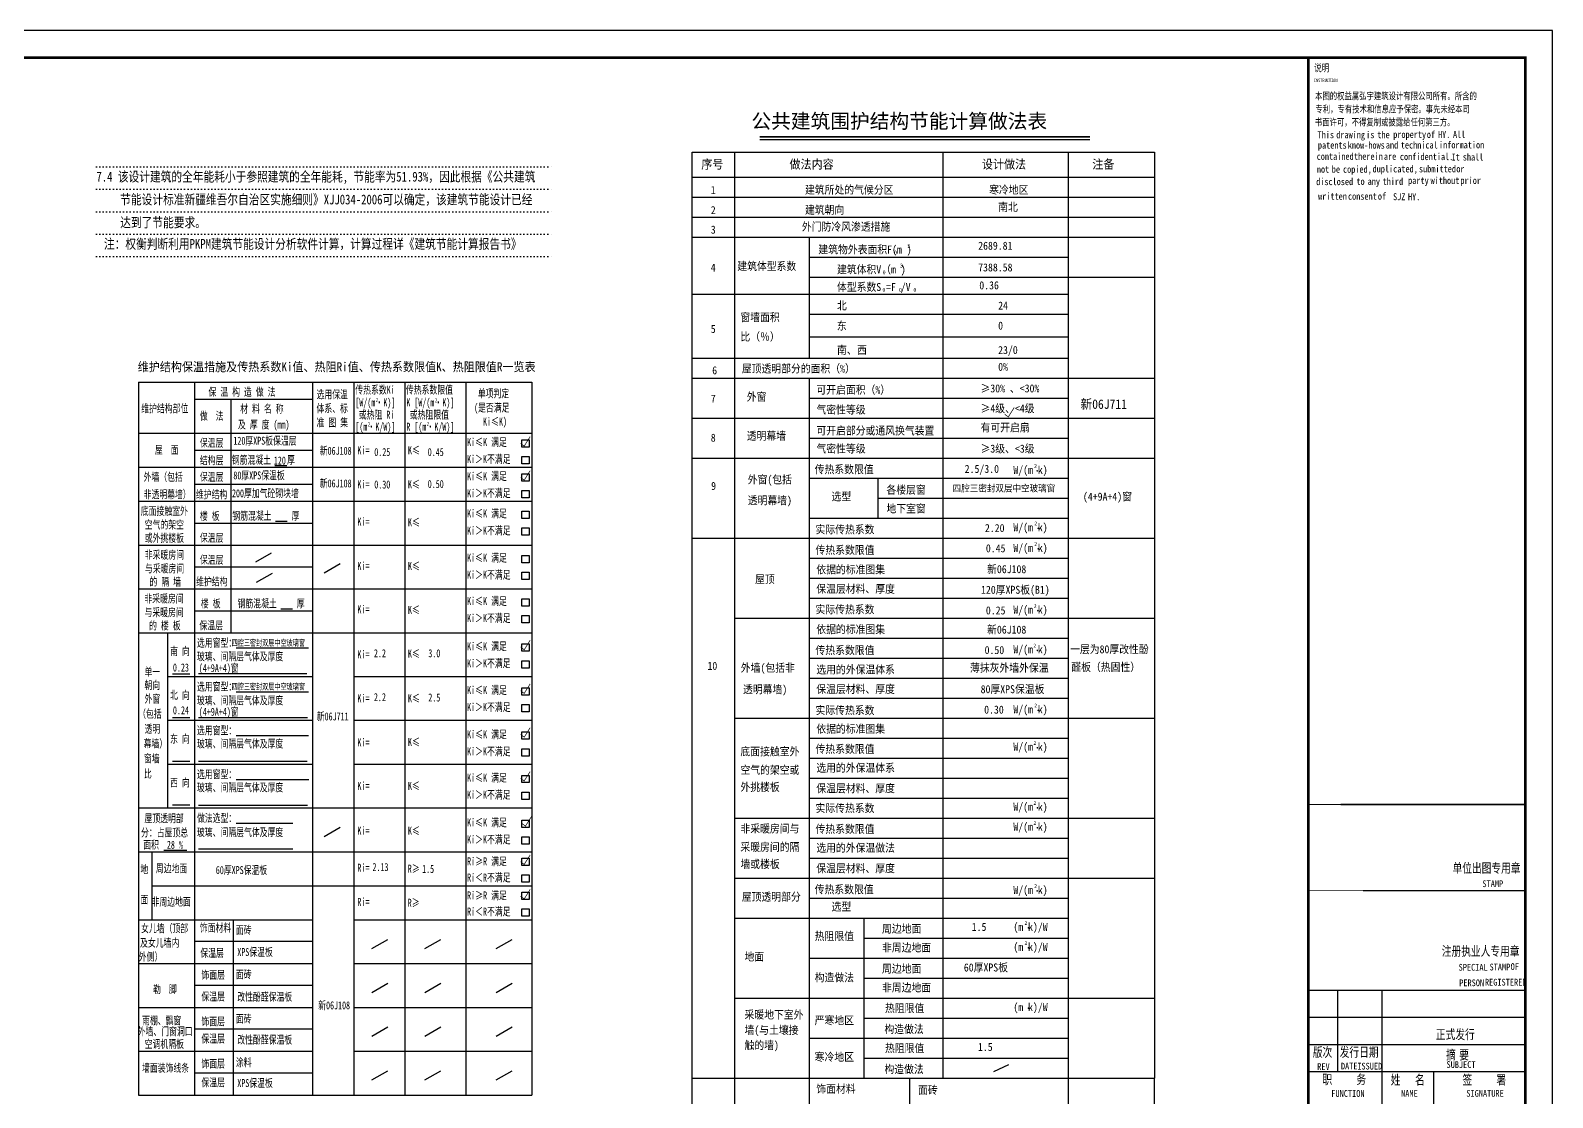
# Model space of a CAD drawing. Extents: x 28773 to 175644, y 7355 to 486294.
# Drawn here: x 98530 to 154644, y 274731 to 314091 of the extents above; entities that cross this region are included whole.
import ezdxf

# ---------------------------------------------------------------- set-up
doc = ezdxf.new("R2010")
doc.units = 0
doc.header["$LTSCALE"] = 1000
doc.header["$MEASUREMENT"] = 0
doc.linetypes.add('DOT2', pattern=[0.125, 0, -0.125])
for name, color, linetype in [('1', 7, 'Continuous'), ('PUB_TEXT', 7, 'Continuous'), ('PUB_TITLE', 7, 'Continuous'), ('TK', 126, 'Continuous'), ('TWT_TITLE', 7, 'Continuous'), ('WINDOW', 4, 'Continuous')]:
    doc.layers.add(name, color=color, linetype=linetype)
doc.styles.add('-宋体', font='', dxfattribs={"width": 0.8})
doc.styles.add('FSZ', font='')
doc.styles.add('STYLE3', font='', dxfattribs={"width": 0.7})
doc.styles.get('-宋体').set_extended_font_data('SimSun')
doc.styles.get('FSZ').set_extended_font_data('SimSun')
doc.styles.get('STYLE3').set_extended_font_data('SimSun')

msp = doc.modelspace()

# ---------------------------------------------------------------- linework, layer by layer
for p, q in [((145644, 255690), (145644, 313090)), ((153644, 285540), (146844, 285540)), ((146844, 285540), (153644, 285540)), ((153620, 282362), (147668, 282362)), ((145644, 278691), (153644, 278691)), ((146725, 275691), (146725, 278691)), ((148344, 278691), (148344, 266691)), ((145644, 277691), (153644, 277691)), ((145644, 276691), (153644, 276691)), ((145644, 275691), (153644, 275691)), ((150249, 275691), (150249, 266661))]:
    msp.add_line(p, q)
at = {"ltscale": 1000}
for p, q in [((125418, 310062), (137588, 310062)), ((122930, 290880), (122930, 309597)), ((122930, 309597), (139967, 309597)), ((124500, 301268), (124500, 309597)), ((132182, 297292), (132182, 309597)), ((136784, 309597), (136784, 297292)), ((136784, 309597), (136784, 297292)), ((139967, 309597), (139967, 297292)), ((122930, 308675), (139967, 308675)), ((122930, 307937), (139967, 307937)), ((122930, 307200), (139967, 307200)), ((122930, 306462), (139967, 306462)), ((127249, 302006), (127249, 306462)), ((127249, 305724), (136784, 305724)), ((127249, 304986), (139967, 304986)), ((122930, 304363), (136784, 304363)), ((127249, 303625), (136784, 303625)), ((127249, 302792), (136784, 302792)), ((122930, 302006), (136784, 302006)), ((122930, 301268), (139967, 301268)), ((124500, 290880), (124500, 301268)), ((127249, 290880), (127249, 301268)), ((127249, 300531), (136784, 300531)), ((122930, 299793), (139967, 299793)), ((127249, 299055), (136784, 299055)), ((122930, 298317), (139967, 298317)), ((127249, 297580), (136784, 297580)), ((129782, 296104), (129782, 297580)), ((122930, 290880), (122930, 297292)), ((132182, 290880), (132182, 297292)), ((136784, 297292), (136784, 290880)), ((136784, 297292), (136784, 290880)), ((139967, 297292), (139967, 290880)), ((129782, 296842), (136784, 296842)), ((127249, 296104), (136784, 296104)), ((122930, 295366), (139967, 295366)), ((127249, 294629), (136784, 294629)), ((127249, 293891), (136784, 293891)), ((127249, 293153), (136784, 293153)), ((124500, 292415), (139967, 292415)), ((127249, 291678), (136784, 291678)), ((122930, 285038), (122930, 290880)), ((122930, 275447), (122930, 290880)), ((124500, 275447), (124500, 290880)), ((127249, 290940), (136784, 290940)), ((127249, 275447), (127249, 290880)), ((132182, 275447), (132182, 290880)), ((136784, 290880), (136784, 285038)), ((136784, 290880), (136784, 275447)), ((139967, 290880), (139967, 275447)), ((127249, 290202), (136784, 290202)), ((127249, 289464), (136784, 289464)), ((124500, 288727), (139967, 288727)), ((127249, 287989), (136784, 287989)), ((127249, 287251), (136784, 287251)), ((127249, 286513), (136784, 286513)), ((127249, 285775), (136784, 285775)), ((124500, 285038), (139967, 285038)), ((127249, 284300), (136784, 284300)), ((127249, 283562), (136784, 283562)), ((124500, 282824), (139967, 282824)), ((127249, 282087), (136784, 282087)), ((124500, 281349), (136784, 281349)), ((129264, 275447), (129264, 281349)), ((129264, 280611), (136784, 280611)), ((127249, 279873), (136784, 279873)), ((129264, 279136), (136784, 279136)), ((124500, 278398), (139967, 278398)), ((129264, 277660), (136784, 277660)), ((127249, 276922), (136784, 276922)), ((129264, 276185), (136784, 276185)), ((134052, 275699, 2582), (134601, 275955, 2582)), ((122930, 275447), (139967, 275447)), ((122930, 275447, -28728), (139967, 275447, -28728)), ((122930, 275447, 2582), (139967, 275447, 2582)), ((122930, 275447, 2582), (139967, 275447, 2582)), ((122930, 275447), (139967, 275447)), ((122930, 275447), (139967, 275447)), ((122930, 275447), (139967, 275447)), ((122930, 275447), (139967, 275447)), ((122930, 275447), (139967, 275447)), ((122930, 275447, -28728), (139967, 275447, -28728)), ((122930, 275447, 2582), (139967, 275447, 2582)), ((122930, 275447, 2582), (139967, 275447, 2582)), ((122930, 275447), (139967, 275447)), ((122930, 275447), (139967, 275447)), ((122930, 275447), (139967, 275447)), ((122930, 275447), (139967, 275447)), ((122930, 275447, 2582), (139967, 275447, 2582)), ((122930, 275447), (139967, 275447)), ((122930, 275447, -28728), (139967, 275447, -28728)), ((122930, 275447, 2582), (139967, 275447, 2582)), ((122930, 275447, 2582), (139967, 275447, 2582)), ((122930, 275447), (139967, 275447)), ((122930, 275447), (139967, 275447)), ((122930, 275447), (139967, 275447)), ((122930, 275447), (139967, 275447)), ((122930, 265856, 1180), (122930, 275447, 2582)), ((122930, 275447), (139967, 275447)), ((122930, 275447, -28728), (139967, 275447, -28728)), ((122930, 275447, 2582), (139967, 275447, 2582)), ((122930, 275447, 2582), (139967, 275447, 2582)), ((122930, 275447), (139967, 275447)), ((122930, 275447), (139967, 275447)), ((122930, 275447), (139967, 275447)), ((122930, 275447), (139967, 275447)), ((122930, 275447, 2582), (139967, 275447, 2582)), ((124500, 270283, 30019), (124500, 275447, 32601)), ((127249, 270283, 30019), (127249, 275447, 30019)), ((130952, 270283, -1291), (130952, 275447, 2812)), ((136784, 275447, 32601), (136784, 270283, 31310)), ((136784, 275447, 35413), (136784, 270283, 31310)), ((139967, 265856, 1180), (139967, 275447, 2582))]:
    msp.add_line(p, q, dxfattribs=at)
at = {"ltscale": 1000, "const_width": 61.5}
msp.add_lwpolyline([(125418, 310163), (137588, 310163)], dxfattribs=at)
at = {"color": 1, "const_width": 26.9, "elevation": 2277}
msp.add_lwpolyline([(134448, 299933), (134579, 299834), (134799, 300184), (134799, 300184)], dxfattribs=at)
at = {"const_width": 34}
for points in [[(145644, 285540), (153644, 285540)], [(145644, 282362), (153620, 282362)], [(145644, 278691), (153644, 278691)]]:
    msp.add_lwpolyline(points, dxfattribs=at)
at = {"layer": '1', "color": 4, "linetype": 'DOT2'}
for p, q in [((100961, 309059), (117744, 309059)), ((100961, 308232), (117744, 308232)), ((100961, 307405), (117744, 307405)), ((100961, 306578), (117744, 306578)), ((100961, 305751), (117744, 305751))]:
    msp.add_line(p, q, dxfattribs=at)
at = {"layer": 'PUB_TEXT'}
for p, q in [((102509, 301123), (117014, 301123)), ((102509, 301123), (102509, 274824)), ((104574, 301123), (104574, 274824)), ((108925, 301123), (108925, 274824)), ((110451, 301123), (110451, 274824)), ((112336, 301123), (112336, 274824)), ((114580, 301123), (114580, 274824)), ((117014, 301123), (117014, 274824)), ((104574, 300495), (108925, 300495)), ((105920, 300495), (105920, 291878)), ((102509, 299238), (117014, 299238)), ((104574, 298610), (108925, 298610)), ((102509, 297982), (117014, 297982)), ((102509, 297982), (117014, 297982)), ((107544, 298050), (107978, 298050)), ((104574, 297353), (108925, 297353)), ((102509, 296725), (117014, 296725)), ((104574, 295917), (108925, 295917)), ((107562, 295985), (107996, 295985)), ((102509, 295109), (117014, 295109)), ((106836, 294486), (107422, 294824)), ((104574, 294301), (108925, 294301)), ((106862, 293736), (107448, 294074)), ((109359, 294091), (109946, 294429)), ((102509, 293494), (117014, 293494)), ((104574, 292686), (108925, 292686)), ((107755, 292754), (108189, 292754)), ((102509, 291878), (117014, 291878)), ((102509, 291878), (117014, 291878)), ((103587, 291878), (103587, 285415)), ((106117, 291315), (108779, 291315)), ((103587, 290262), (108925, 290262)), ((103770, 290366), (104405, 290366)), ((104729, 290367), (108717, 290367)), ((110451, 290262), (117014, 290262)), ((106117, 289699), (108775, 289699)), ((103587, 288647), (108925, 288647)), ((103770, 288751), (104405, 288751)), ((104729, 288751), (108740, 288751)), ((110451, 288647), (117014, 288647)), ((106117, 288084), (108775, 288084)), ((103587, 287031), (108925, 287031)), ((103770, 287142), (104405, 287142)), ((104729, 287135), (108727, 287135)), ((110451, 287031), (117014, 287031)), ((106117, 286468), (108794, 286468)), ((102509, 285415), (117014, 285415)), ((103770, 285526), (104405, 285526)), ((104729, 285520), (108749, 285520)), ((106117, 284852), (108199, 284852)), ((109359, 284364), (109946, 284702)), ((102509, 283800), (117014, 283800)), ((103003, 283800), (103003, 281286)), ((103442, 283858), (104291, 283858)), ((104729, 283904), (108199, 283904)), ((103003, 282543), (117014, 282543)), ((102509, 281286), (108925, 281286)), ((104574, 281286), (108925, 281286)), ((106005, 281286), (106005, 279671)), ((110451, 281286), (117014, 281286)), ((104574, 280495), (108925, 280495)), ((111119, 280228), (111705, 280566)), ((113069, 280228), (113655, 280566)), ((115697, 280228), (116283, 280566)), ((102509, 279671), (108925, 279671)), ((102509, 279671), (108925, 279671)), ((106005, 279671), (106005, 278055)), ((110451, 279671), (117014, 279671)), ((111119, 278612), (111705, 278950)), ((113069, 278612), (113655, 278950)), ((115697, 278612), (116283, 278950)), ((104574, 278879), (108925, 278879)), ((102509, 278055), (108925, 278055)), ((102509, 278055), (108925, 278055)), ((106005, 278055), (106005, 276439)), ((110451, 278055), (117014, 278055)), ((104574, 277264), (108925, 277264)), ((111119, 276996), (111705, 277335)), ((113069, 276996), (113655, 277335)), ((115697, 276996), (116283, 277335)), ((102509, 276439), (108925, 276439)), ((102509, 276439), (108925, 276439)), ((106005, 276439), (106005, 274824)), ((106005, 276439), (106005, 274824)), ((110451, 276439), (117014, 276439)), ((104574, 275648), (108925, 275648)), ((111119, 275380), (111705, 275719)), ((113069, 275380), (113655, 275719)), ((115697, 275380), (116283, 275719)), ((102509, 274824), (117014, 274824))]:
    msp.add_line(p, q, dxfattribs=at)
at = {"layer": 'PUB_TEXT', "const_width": 26.9}
for points in [[(116601, 298859), (116732, 298759), (116952, 299109), (116952, 299109)], [(116601, 297603), (116732, 297503), (116952, 297853), (116952, 297853)], [(116601, 291348), (116732, 291248), (116952, 291598), (116952, 291598)], [(116601, 289738), (116732, 289638), (116952, 289988), (116952, 289988)], [(116601, 288122), (116732, 288022), (116952, 288372), (116952, 288372)], [(116601, 286506), (116732, 286407), (116952, 286757), (116952, 286757)], [(116649, 284845), (116780, 284745), (117000, 285095), (117000, 285095)], [(116601, 283429), (116732, 283329), (116952, 283679), (116952, 283679)], [(116601, 282157), (116732, 282057), (116952, 282407), (116952, 282407)]]:
    msp.add_lwpolyline(points, dxfattribs=at)
at = {"layer": 'PUB_TEXT'}
for points in [[(116647, 298995), (116916, 298995), (116916, 298726), (116647, 298726)], [(116647, 298375), (116916, 298375), (116916, 298106), (116647, 298106)], [(116647, 297739), (116916, 297739), (116916, 297469), (116647, 297469)], [(116647, 297118), (116916, 297118), (116916, 296849), (116647, 296849)], [(116647, 296362), (116916, 296362), (116916, 296093), (116647, 296093)], [(116647, 295742), (116916, 295742), (116916, 295472), (116647, 295472)], [(116647, 294729), (116916, 294729), (116916, 294460), (116647, 294460)], [(116647, 294109), (116916, 294109), (116916, 293840), (116647, 293840)], [(116647, 293131), (116916, 293131), (116916, 292861), (116647, 292861)], [(116647, 292510), (116916, 292510), (116916, 292241), (116647, 292241)], [(116647, 291463), (116916, 291463), (116916, 291194), (116647, 291194)], [(116647, 290843), (116916, 290843), (116916, 290574), (116647, 290574)], [(116647, 289848), (116916, 289848), (116916, 289579), (116647, 289579)], [(116647, 289228), (116916, 289228), (116916, 288958), (116647, 288958)], [(116647, 288215), (116916, 288215), (116916, 287946), (116647, 287946)], [(116647, 287595), (116916, 287595), (116916, 287325), (116647, 287325)], [(116647, 286616), (116916, 286616), (116916, 286347), (116647, 286347)], [(116647, 285996), (116916, 285996), (116916, 285727), (116647, 285727)], [(116647, 284966), (116916, 284966), (116916, 284697), (116647, 284697)], [(116647, 284346), (116916, 284346), (116916, 284077), (116647, 284077)], [(116647, 283564), (116916, 283564), (116916, 283295), (116647, 283295)], [(116647, 282944), (116916, 282944), (116916, 282675), (116647, 282675)], [(116647, 282307), (116916, 282307), (116916, 282038), (116647, 282038)], [(116647, 281687), (116916, 281687), (116916, 281418), (116647, 281418)]]:
    msp.add_lwpolyline(points, close=True, dxfattribs=at)
at = {"layer": 'PUB_TITLE', "const_width": 100}
msp.add_lwpolyline([(145644, 313090), (153644, 313090), (153644, 255691), (145644, 255691)], close=True, dxfattribs=at)
at = {"layer": 'TWT_TITLE'}
msp.add_lwpolyline([(70544, 254691), (154644, 254691), (154644, 314091), (70544, 314091)], close=True, dxfattribs=at)
at = {"layer": 'TWT_TITLE', "const_width": 100}
msp.add_lwpolyline([(73044, 255691), (153644, 255691), (153644, 313091), (73044, 313091)], close=True, dxfattribs=at)

# ---------------------------------------------------------------- texts
at = {"style": '-宋体', "width": 0.75}
for s, height, p in [('INSTRUCTION', 129.15, (145845, 312184)), ('单位出图专用章', 350, (150956, 283023)), ('STAMP', 250, (152059, 282493)), ('注册执业人专用章', 350, (150560, 279960)), ('SPECIAL', 250, (151181, 279412)), ('STAMP', 250, (152321, 279419)), ('OF', 250, (153099, 279437)), ('PERSON', 250, (151203, 278838)), ('REGISTERED', 250, (152152, 278862)), ('正式发行', 350, (150344, 276887)), ('版次', 350, (145806, 276232)), ('发行日期', 350, (146797, 276235)), ('摘', 350, (150716, 276135)), ('要', 350, (151204, 276135)), ('REV', 250, (145969, 275748)), ('职     务', 350, (146161, 275227)), ('DATE', 250, (146841, 275767)), ('ISSUED', 250, (147445, 275765)), ('姓   名', 350, (148679, 275212)), ('SUBJECT', 250, (150734, 275824)), ('签     署', 350, (151322, 275211)), ('FUNCTION', 250, (146488, 274758)), ('NAME', 250, (149060, 274761)), ('SIGNATURE', 250, (151466, 274762))]:
    msp.add_text(s, height=height, dxfattribs=at).set_placement(p)
at = {"color": 7, "style": 'FSZ'}
msp.add_text('公共建筑围护结构节能计算做法表', height=532.83, dxfattribs=at).set_placement((125110, 310480))
at = {"ltscale": 1000, "style": 'STYLE3', "width": 0.9}
for s, height, p in [('序号', 332, (123263, 308991)), ('做法内容', 332, (126513, 308991)), ('设计做法', 332, (133606, 308991)), ('注备', 332, (137676, 308991)), ('1', 295, (123611, 308057)), ('建筑所处的气候分区', 295.1, (127084, 308066)), (' 寒冷地区', 295.1, (133691, 308066)), ('2', 295, (123611, 307316)), ('建筑朝向', 295.1, (127084, 307324)), ('南北', 295.1, (134207, 307430)), ('外门防冷风渗透措施', 295.1, (126969, 306706)), ('3', 295, (123611, 306596)), ('建筑物外表面积F(m )', 295.1, (127577, 305863)), ('0', 148, (130367, 305823)), ('2', 148, (130859, 306061)), ('2689.81', 295.1, (133469, 306003)), ('4', 295, (123611, 305195)), ('建筑体型系数', 295.1, (124589, 305248)), ('建筑体积V（m )', 295.1, (128264, 305127)), ('3', 148, (130589, 305344)), ('7388.58', 295.1, (133469, 305203)), ('体型系数S =F /V', 295.1, (128264, 304480)), ('0', 148, (129949, 305095)), ('0.36', 295.1, (133510, 304543)), ('0', 148, (129939, 304447)), ('0', 148, (130548, 304447)), ('0', 148, (131080, 304447)), ('窗墙面积', 295.1, (124704, 303364)), ('北', 295, (128264, 303793)), ('24', 295.1, (134205, 303794)), ('5', 295, (123611, 302934)), ('东', 295, (128259, 303047)), ('0', 295, (134205, 303056)), ('比（％）', 295.1, (124704, 302647)), ('南、', 295.1, (128264, 302156)), ('西', 295, (129006, 302156)), ('23/0', 295.1, (134205, 302156)), ('维护结构保温措施及传热系数Ki值、热阻Ri值、传热系数限值K、热阻限值R一览表', 331.99, (102484, 301519)), ('6', 295, (123663, 301407)), ('屋顶透明部分的面积（%%%）', 295.1, (124756, 301471)), ('0%%%', 295.1, (134205, 301537)), ('可开启面积（%）', 295.1, (127506, 300688)), ('≥30% 、<30%', 295.1, (133555, 300740)), ('7', 295, (123611, 300361)), ('外窗', 295.1, (124939, 300430)), ('气密性等级', 295.1, (127506, 299956)), ('≥4级、<4级', 295.1, (133556, 300002)), ('新06J711', 349.2, (137243, 300133, 31310)), ('8', 295, (123611, 298922)), ('透明幕墙', 295.1, (124939, 298992)), ('可开启部分或通风换气装置', 295.1, (127506, 299183)), ('有可开启扇', 295.1, (133556, 299298)), ('气密性等级', 295.1, (127506, 298518)), ('≥3级、<3级', 295.1, (133556, 298519)), ('传热系数限值', 295.1, (127442, 297754)), ('2.5/3.0', 295.1, (132972, 297771)), ('W/(m k)', 295.1, (134766, 297733)), ('2', 148, (135530, 297953)), ('9', 295, (123625, 297143)), ('外窗(包括', 295.1, (124974, 297377)), ('.', 349, (135537, 297820)), ('透明幕墙)', 295.1, (124974, 296610)), ('选型', 295.1, (128065, 296754)), ('各楼层窗', 295.1, (130088, 297002)), ('四腔三密封双层中空玻璃窗 ', 250, (132529, 297078)), ('(4+9A+4)窗', 295.1, (137331, 296749)), ('地下室窗', 295.1, (130088, 296307)), ('实际传热系数', 295.1, (127472, 295537)), ('2.20', 295.1, (133717, 295589)), ('W/(m k)', 295.1, (134766, 295616)), ('2', 140, (135539, 295836)), ('.', 349, (135575, 295700)), ('W/(m k)', 295.1, (134766, 294858)), ('2', 140, (135538, 295078)), ('传热系数限值', 295.1, (127472, 294779)), ('0.45', 295.1, (133753, 294843)), ('.', 349, (135574, 294942)), ('依据的标准图集', 295.1, (127501, 294060)), ('新06J108', 295.1, (133797, 294073)), ('屋顶', 295.1, (125244, 293702)), ('保温层材料、厚度', 295.1, (127501, 293345)), ('120厚XPS板(B1)', 295.1, (133574, 293313)), ('实际传热系数', 295.1, (127472, 292587)), ('2', 140, (135523, 292797)), ('0.25', 295.1, (133753, 292552)), ('W/(m k)', 295.1, (134766, 292577)), ('.', 349, (135560, 292661)), ('依据的标准图集', 295.1, (127501, 291855)), ('新06J108', 295.1, (133797, 291844)), ('传热系数限值', 295.1, (127472, 291084)), ('0.50', 295.1, (133706, 291089)), ('W/(m k)', 295.1, (134766, 291114)), ('2', 140, (135507, 291333)), ('.', 349, (135544, 291198)), ('一层为80厚改性酚', 295.1, (136858, 291119)), ('10', 295.1, (123489, 290506)), ('外墙(包括非', 295.1, (124718, 290434)), ('选用的外保温体系', 295.1, (127501, 290370)), ('薄抹灰外墙外保温', 295.1, (133167, 290434)), ('醛板（热固性）', 295.1, (136902, 290461)), ('透明幕墙)', 295.1, (124799, 289641)), ('保温层材料、厚度', 295.1, (127501, 289650)), ('80厚XPS保温板', 295.1, (133560, 289646)), ('实际传热系数', 295.1, (127472, 288869)), ('0.30', 295.1, (133689, 288893)), ('W/(m k)', 295.1, (134766, 288901)), ('2', 140, (135536, 289121)), ('.', 349, (135573, 288985)), ('依据的标准图集', 295.1, (127501, 288183)), ('2', 140, (135507, 287740)), ('底面接触室外', 295.1, (124704, 287348)), ('传热系数限值', 295.1, (127472, 287438)), ('W/(m k)', 295.1, (134766, 287521)), ('.', 349, (135544, 287605)), ('空气的架空或', 295.1, (124704, 286668)), ('选用的外保温体系', 295.1, (127501, 286745)), ('外挑楼板', 295.1, (124704, 286039)), ('保温层材料、厚度', 295.1, (127501, 285989)), ('W/(m k)', 295.1, (134766, 285308)), ('2', 140, (135507, 285527)), ('实际传热系数', 295.1, (127472, 285256)), ('.', 349, (135544, 285391)), ('非采暖房间与', 295.1, (124704, 284504)), ('传热系数限值', 295.1, (127472, 284487)), ('W/(m k)', 295.1, (134766, 284570)), ('2', 140, (135507, 284789)), ('.', 349, (135544, 284654)), ('采暖房间的隔', 295.1, (124704, 283824)), ('选用的外保温做法', 295.1, (127501, 283794)), ('墙或楼板', 295.1, (124704, 283195)), ('保温层材料、厚度', 295.1, (127501, 283038)), ('屋顶透明部分', 295.1, (124755, 281990)), ('传热系数限值', 295.1, (127442, 282261)), ('W/(m k)', 295.1, (134766, 282240)), ('2', 148, (135530, 282460)), ('.', 349, (135537, 282327)), ('选型', 295.1, (128065, 281625)), ('周边地面', 295.1, (129924, 280812)), ('1.5', 295.1, (133231, 280878)), ('(m k)/W', 295.1, (134766, 280881)), ('2', 140, (135177, 281101)), ('热阻限值', 295.1, (127442, 280537)), ('.', 349, (135213, 280965)), ('地面', 295.1, (124855, 279782)), ('非周边地面', 295.1, (129924, 280116)), ('(m k)/W', 295.1, (134766, 280143)), ('2', 140, (135177, 280363)), ('.', 349, (135213, 280227)), ('周边地面', 295.1, (129924, 279337)), ('60厚XPS板', 295.1, (132941, 279382)), ('构造做法', 295.1, (127442, 279014)), ('非周边地面', 295.1, (129924, 278641)), ('采暖地下室外', 295.1, (124855, 277642)), ('严寒地区', 295.1, (127442, 277432)), ('热阻限值', 295.1, (130032, 277880)), ('(m k)/W', 295.1, (134766, 277919)), ('.', 349, (135213, 278002)), ('墙(与土壤接', 295.1, (124855, 277073)), ('构造做法', 295.1, (130013, 277106)), ('触的墙)', 295.1, (124855, 276515)), ('热阻限值', 295.1, (130032, 276405)), ('1.5', 295.1, (133461, 276453)), ('寒冷地区', 295.1, (127442, 276082)), ('构造做法', 295.1, (130013, 275630)), ('饰面材料', 295.1, (127503, 274904, 87476)), ('面砖', 295.1, (131250, 274861, 26147))]:
    msp.add_text(s, height=height, dxfattribs=at).set_placement(p)
at = {"layer": 'PUB_TEXT', "style": 'STYLE3', "width": 0.7}
for s, height, p in [('保 温 构 造 做 法', 295, (105093, 300611)), ('选用保温', 295, (109077, 300518)), ('传热系数Ki', 295, (110507, 300690)), ('传热系数限值', 295, (112371, 300690)), ('单项判定', 295, (115021, 300556)), ('维护结构部位', 295, (102614, 300001)), ('材 料 名 称', 295, (106263, 299987)), ('体系、标', 295, (109077, 300003)), ('[W/(m·K)]', 295, (110507, 300222)), ('2', 150, (111259, 300388)), ('K [W/(m·K)]', 295, (112387, 300222)), ('2', 150, (113441, 300373)), ('(是否满足', 295, (114885, 300030)), ('做  法', 295, (104776, 299723)), ('及 厚 度 (mm)', 295, (106180, 299407)), ('准 图 集', 295, (109077, 299483)), ('[(m·K/W)]', 295, (110507, 299326)), ('或热阻 Ri', 295, (110635, 299769)), ('R [(m·K/W)]', 295, (112387, 299326)), ('或热阻限值', 295, (112515, 299769)), ('Ki≤K)', 295, (115213, 299518)), ('120厚XPS板保温层', 295, (106011, 298811)), ('2', 150, (110968, 299487)), ('2', 150, (113138, 299502)), ('Ki≤K 满足', 295, (114628, 298760)), ('屋  面', 295, (103117, 298473)), ('保温层', 295, (104776, 298731)), ('新06J108', 295, (109196, 298440)), ('Ki=', 295, (110583, 298460)), ('0.25', 295, (111206, 298393)), ('K≤', 295, (112446, 298460)), ('0.45', 295, (113176, 298393)), ('结构层', 295, (104776, 298089)), ('钢筋混凝土    厚', 295, (105955, 298104)), ('120', 295, (107503, 298080)), ('Ki＞K不满足', 295, (114628, 298132)), ('外墙（包括', 295, (102702, 297475)), ('保温层', 295, (104776, 297475)), ('80厚XPS保温板', 295, (106011, 297533)), ('新06J108', 295, (109196, 297237)), ('Ki=', 295, (110583, 297203)), ('0.30', 295, (111206, 297196)), ('K≤', 295, (112446, 297203)), ('0.50', 295, (113176, 297214)), ('Ki≤K 满足', 295, (114628, 297503)), ('非透明幕墙）', 295, (102702, 296835)), ('维护结构', 295, (104629, 296832)), ('200厚加气砼砌块墙', 295, (105960, 296872)), ('Ki＞K不满足', 295, (114628, 296875)), ('底面接触室外', 295, (102600, 296218)), ('楼 板', 295, (104776, 296033)), ('钢筋混凝土     厚', 295, (105973, 296040)), ('Ki≤K 满足', 295, (114628, 296127)), ('空气的架空', 295, (102746, 295713)), ('Ki=', 295, (110583, 295827)), ('K≤', 295, (112446, 295803)), ('Ki＞K不满足', 295, (114628, 295498)), ('或外挑楼板', 295, (102746, 295223)), ('保温层', 295, (104776, 295230)), ('非采暖房间', 295, (102745, 294602)), ('保温层', 295, (104776, 294419)), ('Ki≤K 满足', 295, (114628, 294494)), ('与采暖房间', 295, (102751, 294097)), ('Ki=', 295, (110583, 294194)), ('K≤', 295, (112446, 294187)), ('Ki＞K不满足', 295, (114628, 293865)), ('的 隔 墙', 295, (102918, 293607)), ('维护结构', 295, (104637, 293615)), ('非采暖房间', 295, (102731, 292987)), ('楼 板', 295, (104811, 292804)), ('钢筋混凝土     厚', 295, (106166, 292808)), ('Ki≤K 满足', 295, (114628, 292895)), ('与采暖房间', 295, (102736, 292481)), ('Ki=', 295, (110583, 292595)), ('K≤', 295, (112446, 292572)), ('Ki＞K不满足', 295, (114628, 292267)), ('的 楼 板', 295, (102903, 291991)), ('保温层', 295, (104760, 291999)), ('南 向', 295, (103679, 291048)), ('选用窗型： ', 295, (104669, 291357)), ('四腔三密封双层中空玻璃窗 ', 230, (105946, 291390)), ('Ki=', 295, (110583, 290928)), ('2.2', 295, (111192, 290972)), ('K≤', 295, (112446, 290956)), ('3.0', 295, (113198, 290972)), ('Ki≤K 满足', 295, (114628, 291228)), ('0.23', 295, (103783, 290446)), ('玻璃、间隔层气体及厚度', 295, (104669, 290855)), ('(4+9A+4)窗', 295, (104737, 290427)), ('Ki＞K不满足', 295, (114628, 290600)), ('朝向', 295, (102733, 289799)), ('单一', 295, (102733, 290288)), ('外窗', 295, (102733, 289290)), ('北 向', 295, (103679, 289432)), ('玻璃、间隔层气体及厚度', 295, (104669, 289232)), ('选用窗型： ', 295, (104669, 289741)), ('四腔三密封双层中空玻璃窗 ', 230, (105946, 289775)), ('Ki=', 295, (110583, 289312)), ('2.2', 295, (111192, 289352)), ('K≤', 295, (112446, 289312)), ('2.5', 295, (113198, 289341)), ('Ki≤K 满足', 295, (114628, 289612)), ('（包括', 295, (102499, 288738)), ('0.24', 295, (103783, 288868)), ('(4+9A+4)窗', 295, (104737, 288812)), ('Ki＞K不满足', 295, (114628, 288984)), ('透明', 295, (102733, 288186)), ('选用窗型： ', 295, (104669, 288126)), ('新06J711', 295, (109085, 288642)), ('幕墙）', 295, (102703, 287641)), ('东 向', 295, (103679, 287816)), ('玻璃、间隔层气体及厚度', 295, (104669, 287638)), ('Ki=', 295, (110583, 287680)), ('K≤', 295, (112446, 287696)), ('Ki≤K 满足', 295, (114628, 287980)), ('窗墙', 295, (102713, 287090)), ('Ki＞K不满足', 295, (114628, 287351)), ('比', 295, (102713, 286528)), ('选用窗型： ', 295, (104669, 286510)), ('西 向', 295, (103679, 286201)), ('玻璃、间隔层气体及厚度', 295, (104669, 286023)), ('Ki=', 295, (110583, 286081)), ('K≤', 295, (112446, 286081)), ('Ki≤K 满足', 295, (114628, 286381)), ('Ki＞K不满足', 295, (114628, 285753)), ('屋顶透明部', 295, (102733, 284883)), ('做法选型： ', 295, (104669, 284894)), ('Ki≤K 满足', 295, (114628, 284731)), ('分：占屋顶总', 295, (102606, 284359)), ('玻璃、间隔层气体及厚度', 295, (104669, 284370)), ('Ki=', 295, (110583, 284431)), ('K≤', 295, (112446, 284423)), ('面积  28 %%%', 295, (102687, 283909)), ('Ki＞K不满足', 295, (114628, 284103)), ('2.13', 295, (111139, 283087)), ('Ri≥R 满足', 295, (114628, 283296)), ('地', 295, (102585, 283001)), ('周边地面', 295, (103153, 283039)), ('60厚XPS保温板', 295, (105363, 282975)), ('Ri=', 295, (110583, 283059)), ('R≥', 295, (112438, 283026)), ('1.5', 295, (112968, 283019)), ('Ri＜R不满足', 295, (114628, 282700)), ('Ri≥R 满足', 295, (114628, 282040)), ('面', 295, (102585, 281888)), ('非周边地面', 295, (102995, 281806)), ('Ri=', 295, (110583, 281802)), ('R≥', 295, (112438, 281769)), ('Ri＜R不满足', 295, (114628, 281444)), ('女儿墙（顶部', 295, (102608, 280826)), ('饰面材料', 295, (104776, 280844)), ('及女儿墙内', 295, (102572, 280292)), ('面砖', 295, (106102, 280765)), ('外侧）', 295, (102525, 279780)), ('保温层', 295, (104793, 279918)), ('XPS保温板', 295, (106155, 279952)), ('面砖', 295, (106102, 279127)), ('勒  脚', 295, (103052, 278579)), ('饰面层', 295, (104833, 279108)), ('保温层', 295, (104833, 278308)), ('改性酚醛保温板', 295, (106155, 278301)), ('雨棚、飘窗', 295, (102645, 277429)), ('面砖', 295, (106102, 277489)), ('新06J108', 295, (109138, 277986)), ('外墙、门窗洞口', 295, (102485, 277025)), ('饰面层', 295, (104833, 277391)), ('空调机隔板', 295, (102743, 276559)), ('保温层', 295, (104833, 276756)), ('改性酚醛保温板', 295, (106155, 276718)), ('饰面层', 295, (104833, 275833)), ('涂料', 295, (106102, 275881)), ('墙面装饰线条', 295, (102645, 275677)), ('保温层', 295, (104833, 275140)), ('XPS保温板', 295, (106155, 275120))]:
    msp.add_text(s, height=height, dxfattribs=at).set_placement(p)
at = {"layer": 'TK', "color": 9, "style": '-宋体', "width": 0.75}
msp.add_text('说明', height=265.8, dxfattribs=at).set_placement((145854, 312575))
at = {"layer": 'TK', "style": '-宋体', "width": 0.75}
for s, height, p in [('本图的权益属弘宇建筑设计有限公司所有。所含的', 258.23, (145889, 311545)), ('书面许可，不得复制或披露给任何第三方。', 258.23, (145882, 310578)), ('专利，专有技术和信息应予保密。事先未经本司', 258.23, (145902, 311061)), ('This', 258.2, (145982, 310115)), ('drawing', 258.2, (146670, 310115)), ('is', 258.2, (147772, 310115)), ('the', 258.2, (148185, 310115)), ('property', 258.2, (148770, 310125)), ('of', 258.2, (150009, 310125)), ('HY.', 258.2, (150422, 310125)), ('All', 258.2, (150973, 310125)), ('patents', 258.2, (145993, 309731)), ('know-hows', 258.2, (147095, 309731)), ('and', 258.2, (148498, 309736)), ('technical', 258.2, (149049, 309736)), ('information', 258.23, (150458, 309740)), ('contained', 258.2, (145948, 309318)), ('therein', 258.2, (147325, 309318)), ('are', 258.2, (148427, 309318)), ('confidential.', 258.23, (149016, 309308)), ('It', 258.2, (150922, 309293)), ('shall', 258.2, (151335, 309293)), ('disclosed', 258.2, (145929, 308385)), ('not', 258.2, (145955, 308842)), ('be', 258.2, (146505, 308842)), ('copied,', 258.2, (146919, 308842)), ('to', 258.2, (147414, 308395)), ('duplicated,', 258.23, (148010, 308854)), ('third', 258.2, (148378, 308395)), ('party', 258.2, (149320, 308427)), ('submitted', 258.2, (149719, 308856)), ('without', 258.2, (150147, 308427)), ('or', 258.2, (151096, 308856)), ('prior', 258.2, (151248, 308427)), ('written', 258.2, (146001, 307847)), ('consent', 258.2, (147102, 307847)), ('any', 258.2, (147827, 308395)), ('of', 258.2, (148204, 307847)), ('SJZ', 258.2, (148764, 307828)), ('HY.', 258.2, (149315, 307828))]:
    msp.add_text(s, height=height, dxfattribs=at).set_placement(p)
at = {"layer": 'WINDOW', "style": 'STYLE3', "width": 0.8}
for s, height, p in [('7.4 该设计建筑的全年能耗小于参照建筑的全年能耗, 节能率为51.93%%%，因此根据《公共建筑', 361.84, (100963, 308517)), ('节能设计标准新疆维吾尔自治区实施细则》XJJ034-2006可以确定，该建筑节能设计已经', 361.84, (101840, 307675)), ('达到了节能要求。', 361.8, (101840, 306829)), ('注：权衡判断利用PKPM建筑节能设计分析软件计算，计算过程详《建筑节能计算报告书》', 361.84, (101239, 306037))]:
    msp.add_text(s, height=height, dxfattribs=at).set_placement(p)

doc.saveas('drawing.dxf')
